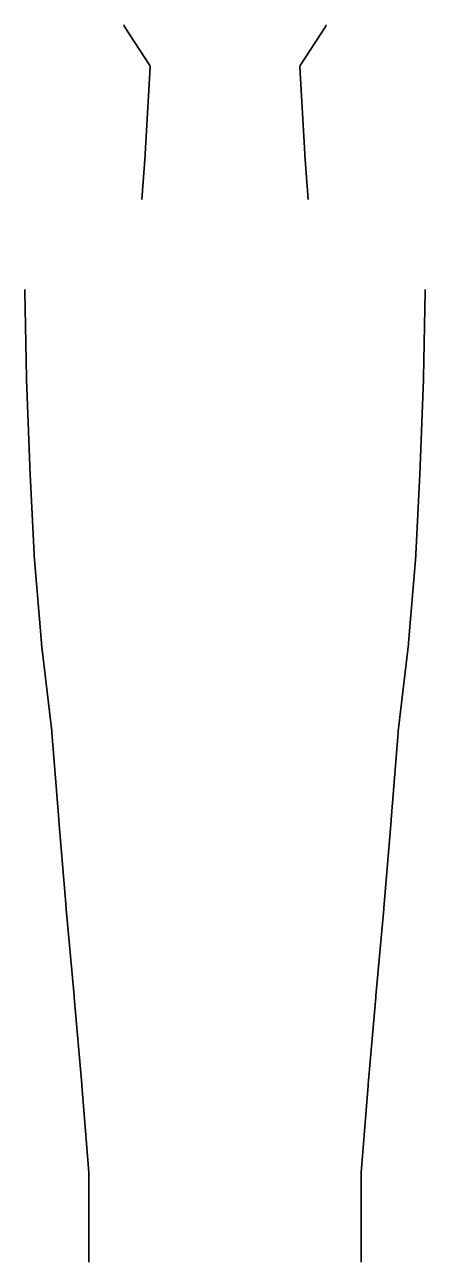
# Model space of a CAD drawing. Extents: x -4.3 to 4.3, y -29.3 to 32.1.
# Drawn here: x -4.29 to 4.29, y -29.27 to -2.78 of the extents above; entities that cross this region are included whole.
import ezdxf

# ---------------------------------------------------------------- set-up
doc = ezdxf.new("R2010")
doc.units = 0
doc.layers.add('RAILINGS', color=6, linetype='CONTINUOUS')

msp = doc.modelspace()

# ---------------------------------------------------------------- linework, layer by layer
at = {"layer": 'RAILINGS'}
for points in [[(-2.16, -2.81, 5.17), (-2.16, -2.78, 5.17), (-2.16, -2.78, 4.17), (-2.16, -2.81, 4.17)], [(-2.16, -2.81, 4.17), (-2.16, -2.78, 4.17), (-2.16, -2.78, 5.17), (-2.16, -2.81, 5.17)], [(-2.16, -2.81, 5.14), (-2.16, -2.81, 5.17), (-1.61, -3.65, 5.17), (-1.61, -3.65, 5.14)], [(-1.61, -3.65, 5.14), (-1.61, -3.65, 5.17), (-2.16, -2.81, 5.17), (-2.16, -2.81, 5.14)], [(-1.61, -3.65, 4.79), (-1.61, -3.65, 4.82), (-2.16, -2.81, 4.82), (-2.16, -2.81, 4.79)], [(-2.16, -2.81, 4.79), (-2.16, -2.81, 4.82), (-1.61, -3.65, 4.82), (-1.61, -3.65, 4.79)], [(2.16, -2.81, 4.79), (2.16, -2.81, 4.82), (1.61, -3.65, 4.82), (1.61, -3.65, 4.79)], [(1.61, -3.65, 4.79), (1.61, -3.65, 4.82), (2.16, -2.81, 4.82), (2.16, -2.81, 4.79)], [(1.61, -3.65, 5.14), (1.61, -3.65, 5.17), (2.16, -2.81, 5.17), (2.16, -2.81, 5.14)], [(2.16, -2.81, 5.14), (2.16, -2.81, 5.17), (1.61, -3.65, 5.17), (1.61, -3.65, 5.14)], [(2.16, -2.81, 4.17), (2.16, -2.78, 4.17), (2.16, -2.78, 5.17), (2.16, -2.81, 5.17)], [(2.16, -2.81, 5.17), (2.16, -2.78, 5.17), (2.16, -2.78, 4.17), (2.16, -2.81, 4.17)], [(-1.71, -5.54, 5.14), (-1.71, -5.54, 5.17), (-1.6, -3.68, 5.17), (-1.6, -3.68, 5.14)], [(-1.6, -3.68, 5.14), (-1.6, -3.68, 5.17), (-1.71, -5.54, 5.17), (-1.71, -5.54, 5.14)], [(-1.6, -3.68, 4.79), (-1.6, -3.68, 4.82), (-1.71, -5.54, 4.82), (-1.71, -5.54, 4.79)], [(-1.71, -5.54, 4.79), (-1.71, -5.54, 4.82), (-1.6, -3.68, 4.82), (-1.6, -3.68, 4.79)], [(-1.6, -3.68, 4.17), (-1.61, -3.65, 4.17), (-1.61, -3.65, 5.17), (-1.6, -3.68, 5.17)], [(-1.6, -3.68, 5.17), (-1.61, -3.65, 5.17), (-1.61, -3.65, 4.17), (-1.6, -3.68, 4.17)], [(1.6, -3.68, 5.17), (1.61, -3.65, 5.17), (1.61, -3.65, 4.17), (1.6, -3.68, 4.17)], [(1.6, -3.68, 4.17), (1.61, -3.65, 4.17), (1.61, -3.65, 5.17), (1.6, -3.68, 5.17)], [(1.71, -5.54, 4.79), (1.71, -5.54, 4.82), (1.6, -3.68, 4.82), (1.6, -3.68, 4.79)], [(1.6, -3.68, 4.79), (1.6, -3.68, 4.82), (1.71, -5.54, 4.82), (1.71, -5.54, 4.79)], [(1.6, -3.68, 5.14), (1.6, -3.68, 5.17), (1.71, -5.54, 5.17), (1.71, -5.54, 5.14)], [(1.71, -5.54, 5.14), (1.71, -5.54, 5.17), (1.6, -3.68, 5.17), (1.6, -3.68, 5.14)], [(-1.71, -5.57, 5.17), (-1.71, -5.54, 5.17), (-1.71, -5.54, 4.17), (-1.71, -5.57, 4.17)], [(-1.71, -5.57, 4.17), (-1.71, -5.54, 4.17), (-1.71, -5.54, 5.17), (-1.71, -5.57, 5.17)], [(1.71, -5.57, 4.17), (1.71, -5.54, 4.17), (1.71, -5.54, 5.17), (1.71, -5.57, 5.17)], [(1.71, -5.57, 5.17), (1.71, -5.54, 5.17), (1.71, -5.54, 4.17), (1.71, -5.57, 4.17)], [(-1.78, -6.52, 5.14), (-1.78, -6.52, 5.17), (-1.71, -5.57, 5.17), (-1.71, -5.57, 5.14)], [(-1.71, -5.57, 5.14), (-1.71, -5.57, 5.17), (-1.78, -6.52, 5.17), (-1.78, -6.52, 5.14)], [(-1.71, -5.57, 4.79), (-1.71, -5.57, 4.82), (-1.78, -6.52, 4.82), (-1.78, -6.52, 4.79)], [(-1.78, -6.52, 4.79), (-1.78, -6.52, 4.82), (-1.71, -5.57, 4.82), (-1.71, -5.57, 4.79)], [(1.78, -6.52, 4.79), (1.78, -6.52, 4.82), (1.71, -5.57, 4.82), (1.71, -5.57, 4.79)], [(1.71, -5.57, 4.79), (1.71, -5.57, 4.82), (1.78, -6.52, 4.82), (1.78, -6.52, 4.79)], [(1.71, -5.57, 5.14), (1.71, -5.57, 5.17), (1.78, -6.52, 5.17), (1.78, -6.52, 5.14)], [(1.78, -6.52, 5.14), (1.78, -6.52, 5.17), (1.71, -5.57, 5.17), (1.71, -5.57, 5.14)], [(-4.29, -8.48, 2.09), (-4.29, -8.45, 2.09), (-4.29, -8.45, 3.09), (-4.29, -8.48, 3.09)], [(-4.29, -8.48, 3.09), (-4.29, -8.45, 3.09), (-4.29, -8.45, 2.09), (-4.29, -8.48, 2.09)], [(4.29, -8.48, 3.09), (4.29, -8.45, 3.09), (4.29, -8.45, 2.09), (4.29, -8.48, 2.09)], [(4.29, -8.48, 2.09), (4.29, -8.45, 2.09), (4.29, -8.45, 3.09), (4.29, -8.48, 3.09)], [(-4.25, -10.34, 3.05), (-4.25, -10.34, 3.08), (-4.29, -8.48, 3.09), (-4.29, -8.48, 3.06)], [(-4.29, -8.48, 3.06), (-4.29, -8.48, 3.09), (-4.25, -10.34, 3.08), (-4.25, -10.34, 3.05)], [(-4.29, -8.48, 2.71), (-4.29, -8.48, 2.74), (-4.25, -10.34, 2.73), (-4.25, -10.34, 2.7)], [(-4.25, -10.34, 2.7), (-4.25, -10.34, 2.73), (-4.29, -8.48, 2.74), (-4.29, -8.48, 2.71)], [(4.25, -10.34, 2.7), (4.25, -10.34, 2.73), (4.29, -8.48, 2.74), (4.29, -8.48, 2.71)], [(4.29, -8.48, 2.71), (4.29, -8.48, 2.74), (4.25, -10.34, 2.73), (4.25, -10.34, 2.7)], [(4.29, -8.48, 3.06), (4.29, -8.48, 3.09), (4.25, -10.34, 3.08), (4.25, -10.34, 3.05)], [(4.25, -10.34, 3.05), (4.25, -10.34, 3.08), (4.29, -8.48, 3.09), (4.29, -8.48, 3.06)], [(-4.25, -10.37, 3.08), (-4.25, -10.34, 3.08), (-4.25, -10.34, 2.08), (-4.25, -10.37, 2.08)], [(-4.25, -10.37, 2.08), (-4.25, -10.34, 2.08), (-4.25, -10.34, 3.08), (-4.25, -10.37, 3.08)], [(-4.25, -10.37, 3.05), (-4.25, -10.37, 3.08), (-4.18, -12.23, 3.07), (-4.18, -12.23, 3.04)], [(-4.18, -12.23, 3.04), (-4.18, -12.23, 3.07), (-4.25, -10.37, 3.08), (-4.25, -10.37, 3.05)], [(-4.18, -12.23, 2.69), (-4.18, -12.23, 2.72), (-4.25, -10.37, 2.73), (-4.25, -10.37, 2.7)], [(-4.25, -10.37, 2.7), (-4.25, -10.37, 2.73), (-4.18, -12.23, 2.72), (-4.18, -12.23, 2.69)], [(4.25, -10.37, 2.7), (4.25, -10.37, 2.73), (4.18, -12.23, 2.72), (4.18, -12.23, 2.69)], [(4.18, -12.23, 2.69), (4.18, -12.23, 2.72), (4.25, -10.37, 2.73), (4.25, -10.37, 2.7)], [(4.18, -12.23, 3.04), (4.18, -12.23, 3.07), (4.25, -10.37, 3.08), (4.25, -10.37, 3.05)], [(4.25, -10.37, 3.05), (4.25, -10.37, 3.08), (4.18, -12.23, 3.07), (4.18, -12.23, 3.04)], [(4.25, -10.37, 2.08), (4.25, -10.34, 2.08), (4.25, -10.34, 3.08), (4.25, -10.37, 3.08)], [(4.25, -10.37, 3.08), (4.25, -10.34, 3.08), (4.25, -10.34, 2.08), (4.25, -10.37, 2.08)], [(-4.18, -12.26, 2.07), (-4.18, -12.23, 2.07), (-4.18, -12.23, 3.07), (-4.18, -12.26, 3.07)], [(-4.18, -12.26, 3.07), (-4.18, -12.23, 3.07), (-4.18, -12.23, 2.07), (-4.18, -12.26, 2.07)], [(-4.09, -14.12, 3.04), (-4.09, -14.12, 3.07), (-4.18, -12.26, 3.07), (-4.18, -12.26, 3.04)], [(-4.18, -12.26, 3.04), (-4.18, -12.26, 3.07), (-4.09, -14.12, 3.07), (-4.09, -14.12, 3.04)], [(-4.18, -12.26, 2.69), (-4.18, -12.26, 2.72), (-4.09, -14.12, 2.72), (-4.09, -14.12, 2.69)], [(-4.09, -14.12, 2.69), (-4.09, -14.12, 2.72), (-4.18, -12.26, 2.72), (-4.18, -12.26, 2.69)], [(4.09, -14.12, 2.69), (4.09, -14.12, 2.72), (4.18, -12.26, 2.72), (4.18, -12.26, 2.69)], [(4.18, -12.26, 2.69), (4.18, -12.26, 2.72), (4.09, -14.12, 2.72), (4.09, -14.12, 2.69)], [(4.18, -12.26, 3.04), (4.18, -12.26, 3.07), (4.09, -14.12, 3.07), (4.09, -14.12, 3.04)], [(4.09, -14.12, 3.04), (4.09, -14.12, 3.07), (4.18, -12.26, 3.07), (4.18, -12.26, 3.04)], [(4.18, -12.26, 3.07), (4.18, -12.23, 3.07), (4.18, -12.23, 2.07), (4.18, -12.26, 2.07)], [(4.18, -12.26, 2.07), (4.18, -12.23, 2.07), (4.18, -12.23, 3.07), (4.18, -12.26, 3.07)], [(-4.09, -14.15, 3.07), (-4.09, -14.12, 3.07), (-4.09, -14.12, 2.07), (-4.09, -14.15, 2.07)], [(-4.09, -14.15, 2.07), (-4.09, -14.12, 2.07), (-4.09, -14.12, 3.07), (-4.09, -14.15, 3.07)], [(-4.09, -14.15, 3.04), (-4.09, -14.15, 3.07), (-3.93, -16.01, 3.07), (-3.93, -16.01, 3.04)], [(-3.93, -16.01, 3.04), (-3.93, -16.01, 3.07), (-4.09, -14.15, 3.07), (-4.09, -14.15, 3.04)], [(-3.93, -16.01, 2.69), (-3.93, -16.01, 2.72), (-4.09, -14.15, 2.72), (-4.09, -14.15, 2.69)], [(-4.09, -14.15, 2.69), (-4.09, -14.15, 2.72), (-3.93, -16.01, 2.72), (-3.93, -16.01, 2.69)], [(4.09, -14.15, 2.69), (4.09, -14.15, 2.72), (3.93, -16.01, 2.72), (3.93, -16.01, 2.69)], [(3.93, -16.01, 2.69), (3.93, -16.01, 2.72), (4.09, -14.15, 2.72), (4.09, -14.15, 2.69)], [(3.93, -16.01, 3.04), (3.93, -16.01, 3.07), (4.09, -14.15, 3.07), (4.09, -14.15, 3.04)], [(4.09, -14.15, 3.04), (4.09, -14.15, 3.07), (3.93, -16.01, 3.07), (3.93, -16.01, 3.04)], [(4.09, -14.15, 2.07), (4.09, -14.12, 2.07), (4.09, -14.12, 3.07), (4.09, -14.15, 3.07)], [(4.09, -14.15, 3.07), (4.09, -14.12, 3.07), (4.09, -14.12, 2.07), (4.09, -14.15, 2.07)], [(-3.93, -16.04, 2.07), (-3.93, -16.01, 2.07), (-3.93, -16.01, 3.07), (-3.93, -16.04, 3.07)], [(-3.93, -16.04, 3.07), (-3.93, -16.01, 3.07), (-3.93, -16.01, 2.07), (-3.93, -16.04, 2.07)], [(-3.71, -17.9, 3.04), (-3.71, -17.9, 3.07), (-3.93, -16.04, 3.07), (-3.93, -16.04, 3.04)], [(-3.93, -16.04, 3.04), (-3.93, -16.04, 3.07), (-3.71, -17.9, 3.07), (-3.71, -17.9, 3.04)], [(-3.93, -16.04, 2.69), (-3.93, -16.04, 2.72), (-3.71, -17.9, 2.72), (-3.71, -17.9, 2.69)], [(-3.71, -17.9, 2.69), (-3.71, -17.9, 2.72), (-3.93, -16.04, 2.72), (-3.93, -16.04, 2.69)], [(3.71, -17.9, 2.69), (3.71, -17.9, 2.72), (3.93, -16.04, 2.72), (3.93, -16.04, 2.69)], [(3.93, -16.04, 2.69), (3.93, -16.04, 2.72), (3.71, -17.9, 2.72), (3.71, -17.9, 2.69)], [(3.93, -16.04, 3.04), (3.93, -16.04, 3.07), (3.71, -17.9, 3.07), (3.71, -17.9, 3.04)], [(3.71, -17.9, 3.04), (3.71, -17.9, 3.07), (3.93, -16.04, 3.07), (3.93, -16.04, 3.04)], [(3.93, -16.04, 3.07), (3.93, -16.01, 3.07), (3.93, -16.01, 2.07), (3.93, -16.04, 2.07)], [(3.93, -16.04, 2.07), (3.93, -16.01, 2.07), (3.93, -16.01, 3.07), (3.93, -16.04, 3.07)], [(-3.71, -17.93, 3.07), (-3.71, -17.9, 3.07), (-3.71, -17.9, 2.07), (-3.71, -17.93, 2.07)], [(-3.71, -17.93, 2.07), (-3.71, -17.9, 2.07), (-3.71, -17.9, 3.07), (-3.71, -17.93, 3.07)], [(-3.71, -17.93, 3.04), (-3.71, -17.93, 3.07), (-3.56, -19.79, 3.07), (-3.56, -19.79, 3.04)], [(-3.56, -19.79, 3.04), (-3.56, -19.79, 3.07), (-3.71, -17.93, 3.07), (-3.71, -17.93, 3.04)], [(-3.56, -19.79, 2.69), (-3.56, -19.79, 2.72), (-3.71, -17.93, 2.72), (-3.71, -17.93, 2.69)], [(-3.71, -17.93, 2.69), (-3.71, -17.93, 2.72), (-3.56, -19.79, 2.72), (-3.56, -19.79, 2.69)], [(3.71, -17.93, 2.69), (3.71, -17.93, 2.72), (3.56, -19.79, 2.72), (3.56, -19.79, 2.69)], [(3.56, -19.79, 2.69), (3.56, -19.79, 2.72), (3.71, -17.93, 2.72), (3.71, -17.93, 2.69)], [(3.56, -19.79, 3.04), (3.56, -19.79, 3.07), (3.71, -17.93, 3.07), (3.71, -17.93, 3.04)], [(3.71, -17.93, 3.04), (3.71, -17.93, 3.07), (3.56, -19.79, 3.07), (3.56, -19.79, 3.04)], [(3.71, -17.93, 2.07), (3.71, -17.9, 2.07), (3.71, -17.9, 3.07), (3.71, -17.93, 3.07)], [(3.71, -17.93, 3.07), (3.71, -17.9, 3.07), (3.71, -17.9, 2.07), (3.71, -17.93, 2.07)], [(-3.56, -19.82, 2.07), (-3.56, -19.79, 2.07), (-3.56, -19.79, 3.07), (-3.56, -19.82, 3.07)], [(-3.56, -19.82, 3.07), (-3.56, -19.79, 3.07), (-3.56, -19.79, 2.07), (-3.56, -19.82, 2.07)], [(-3.4, -21.68, 3.04), (-3.4, -21.68, 3.07), (-3.56, -19.82, 3.07), (-3.56, -19.82, 3.04)], [(-3.56, -19.82, 3.04), (-3.56, -19.82, 3.07), (-3.4, -21.68, 3.07), (-3.4, -21.68, 3.04)], [(-3.56, -19.82, 2.69), (-3.56, -19.82, 2.72), (-3.4, -21.68, 2.72), (-3.4, -21.68, 2.69)], [(-3.4, -21.68, 2.69), (-3.4, -21.68, 2.72), (-3.56, -19.82, 2.72), (-3.56, -19.82, 2.69)], [(3.4, -21.68, 2.69), (3.4, -21.68, 2.72), (3.56, -19.82, 2.72), (3.56, -19.82, 2.69)], [(3.56, -19.82, 2.69), (3.56, -19.82, 2.72), (3.4, -21.68, 2.72), (3.4, -21.68, 2.69)], [(3.56, -19.82, 3.04), (3.56, -19.82, 3.07), (3.4, -21.68, 3.07), (3.4, -21.68, 3.04)], [(3.4, -21.68, 3.04), (3.4, -21.68, 3.07), (3.56, -19.82, 3.07), (3.56, -19.82, 3.04)], [(3.56, -19.82, 3.07), (3.56, -19.79, 3.07), (3.56, -19.79, 2.07), (3.56, -19.82, 2.07)], [(3.56, -19.82, 2.07), (3.56, -19.79, 2.07), (3.56, -19.79, 3.07), (3.56, -19.82, 3.07)], [(-3.4, -21.71, 3.07), (-3.4, -21.68, 3.07), (-3.4, -21.68, 2.07), (-3.4, -21.71, 2.07)], [(-3.4, -21.71, 2.07), (-3.4, -21.68, 2.07), (-3.4, -21.68, 3.07), (-3.4, -21.71, 3.07)], [(-3.23, -23.57, 3.04), (-3.23, -23.57, 3.07), (-3.4, -21.71, 3.07), (-3.4, -21.71, 3.04)], [(-3.4, -21.71, 3.04), (-3.4, -21.71, 3.07), (-3.23, -23.57, 3.07), (-3.23, -23.57, 3.04)], [(-3.4, -21.71, 2.69), (-3.4, -21.71, 2.72), (-3.23, -23.57, 2.72), (-3.23, -23.57, 2.69)], [(-3.23, -23.57, 2.69), (-3.23, -23.57, 2.72), (-3.4, -21.71, 2.72), (-3.4, -21.71, 2.69)], [(3.23, -23.57, 2.69), (3.23, -23.57, 2.72), (3.4, -21.71, 2.72), (3.4, -21.71, 2.69)], [(3.4, -21.71, 2.69), (3.4, -21.71, 2.72), (3.23, -23.57, 2.72), (3.23, -23.57, 2.69)], [(3.4, -21.71, 3.04), (3.4, -21.71, 3.07), (3.23, -23.57, 3.07), (3.23, -23.57, 3.04)], [(3.23, -23.57, 3.04), (3.23, -23.57, 3.07), (3.4, -21.71, 3.07), (3.4, -21.71, 3.04)], [(3.4, -21.71, 2.07), (3.4, -21.68, 2.07), (3.4, -21.68, 3.07), (3.4, -21.71, 3.07)], [(3.4, -21.71, 3.07), (3.4, -21.68, 3.07), (3.4, -21.68, 2.07), (3.4, -21.71, 2.07)], [(-3.23, -23.6, 3.07), (-3.23, -23.57, 3.07), (-3.23, -23.57, 2.07), (-3.23, -23.6, 2.07)], [(-3.23, -23.6, 2.07), (-3.23, -23.57, 2.07), (-3.23, -23.57, 3.07), (-3.23, -23.6, 3.07)], [(3.23, -23.6, 2.07), (3.23, -23.57, 2.07), (3.23, -23.57, 3.07), (3.23, -23.6, 3.07)], [(3.23, -23.6, 3.07), (3.23, -23.57, 3.07), (3.23, -23.57, 2.07), (3.23, -23.6, 2.07)], [(-3.23, -23.6, 3.04), (-3.23, -23.6, 3.07), (-3.07, -25.46, 3.07), (-3.07, -25.46, 3.04)], [(-3.07, -25.46, 3.04), (-3.07, -25.46, 3.07), (-3.23, -23.6, 3.07), (-3.23, -23.6, 3.04)], [(-3.07, -25.46, 2.69), (-3.07, -25.46, 2.72), (-3.23, -23.6, 2.72), (-3.23, -23.6, 2.69)], [(-3.23, -23.6, 2.69), (-3.23, -23.6, 2.72), (-3.07, -25.46, 2.72), (-3.07, -25.46, 2.69)], [(3.23, -23.6, 2.69), (3.23, -23.6, 2.72), (3.07, -25.46, 2.72), (3.07, -25.46, 2.69)], [(3.07, -25.46, 2.69), (3.07, -25.46, 2.72), (3.23, -23.6, 2.72), (3.23, -23.6, 2.69)], [(3.07, -25.46, 3.04), (3.07, -25.46, 3.07), (3.23, -23.6, 3.07), (3.23, -23.6, 3.04)], [(3.23, -23.6, 3.04), (3.23, -23.6, 3.07), (3.07, -25.46, 3.07), (3.07, -25.46, 3.04)], [(-3.07, -25.49, 2.07), (-3.07, -25.46, 2.07), (-3.07, -25.46, 3.07), (-3.07, -25.49, 3.07)], [(-3.07, -25.49, 3.07), (-3.07, -25.46, 3.07), (-3.07, -25.46, 2.07), (-3.07, -25.49, 2.07)], [(-2.92, -27.35, 3.04), (-2.92, -27.35, 3.07), (-3.07, -25.49, 3.07), (-3.07, -25.49, 3.04)], [(-3.07, -25.49, 3.04), (-3.07, -25.49, 3.07), (-2.92, -27.35, 3.07), (-2.92, -27.35, 3.04)], [(-3.07, -25.49, 2.69), (-3.07, -25.49, 2.72), (-2.92, -27.35, 2.72), (-2.92, -27.35, 2.69)], [(-2.92, -27.35, 2.69), (-2.92, -27.35, 2.72), (-3.07, -25.49, 2.72), (-3.07, -25.49, 2.69)], [(2.92, -27.35, 2.69), (2.92, -27.35, 2.72), (3.07, -25.49, 2.72), (3.07, -25.49, 2.69)], [(3.07, -25.49, 2.69), (3.07, -25.49, 2.72), (2.92, -27.35, 2.72), (2.92, -27.35, 2.69)], [(3.07, -25.49, 3.04), (3.07, -25.49, 3.07), (2.92, -27.35, 3.07), (2.92, -27.35, 3.04)], [(2.92, -27.35, 3.04), (2.92, -27.35, 3.07), (3.07, -25.49, 3.07), (3.07, -25.49, 3.04)], [(3.07, -25.49, 3.07), (3.07, -25.46, 3.07), (3.07, -25.46, 2.07), (3.07, -25.49, 2.07)], [(3.07, -25.49, 2.07), (3.07, -25.46, 2.07), (3.07, -25.46, 3.07), (3.07, -25.49, 3.07)], [(-2.92, -27.38, 3.07), (-2.92, -27.35, 3.07), (-2.92, -27.35, 2.07), (-2.92, -27.38, 2.07)], [(-2.92, -27.38, 2.07), (-2.92, -27.35, 2.07), (-2.92, -27.35, 3.07), (-2.92, -27.38, 3.07)], [(-2.92, -27.38, 3.04), (-2.92, -27.38, 3.07), (-2.92, -29.24, 3.07), (-2.92, -29.24, 3.04)], [(-2.92, -29.24, 3.04), (-2.92, -29.24, 3.07), (-2.92, -27.38, 3.07), (-2.92, -27.38, 3.04)], [(-2.92, -29.24, 2.69), (-2.92, -29.24, 2.72), (-2.92, -27.38, 2.72), (-2.92, -27.38, 2.69)], [(-2.92, -27.38, 2.69), (-2.92, -27.38, 2.72), (-2.92, -29.24, 2.72), (-2.92, -29.24, 2.69)], [(2.92, -27.38, 2.07), (2.92, -27.35, 2.07), (2.92, -27.35, 3.07), (2.92, -27.38, 3.07)], [(2.92, -27.38, 3.07), (2.92, -27.35, 3.07), (2.92, -27.35, 2.07), (2.92, -27.38, 2.07)], [(2.92, -27.38, 2.69), (2.92, -27.38, 2.72), (2.92, -29.24, 2.72), (2.92, -29.24, 2.69)], [(2.92, -29.24, 2.69), (2.92, -29.24, 2.72), (2.92, -27.38, 2.72), (2.92, -27.38, 2.69)], [(2.92, -29.24, 3.04), (2.92, -29.24, 3.07), (2.92, -27.38, 3.07), (2.92, -27.38, 3.04)], [(2.92, -27.38, 3.04), (2.92, -27.38, 3.07), (2.92, -29.24, 3.07), (2.92, -29.24, 3.04)], [(-2.92, -29.27, 3.07), (-2.92, -29.24, 3.07), (-2.92, -29.24, 2.07), (-2.92, -29.27, 2.07)], [(-2.92, -29.27, 2.07), (-2.92, -29.24, 2.07), (-2.92, -29.24, 3.07), (-2.92, -29.27, 3.07)], [(2.92, -29.27, 2.07), (2.92, -29.24, 2.07), (2.92, -29.24, 3.07), (2.92, -29.27, 3.07)], [(2.92, -29.27, 3.07), (2.92, -29.24, 3.07), (2.92, -29.24, 2.07), (2.92, -29.27, 2.07)]]:
    msp.add_3dface(points, dxfattribs=at)

doc.saveas('drawing.dxf')
